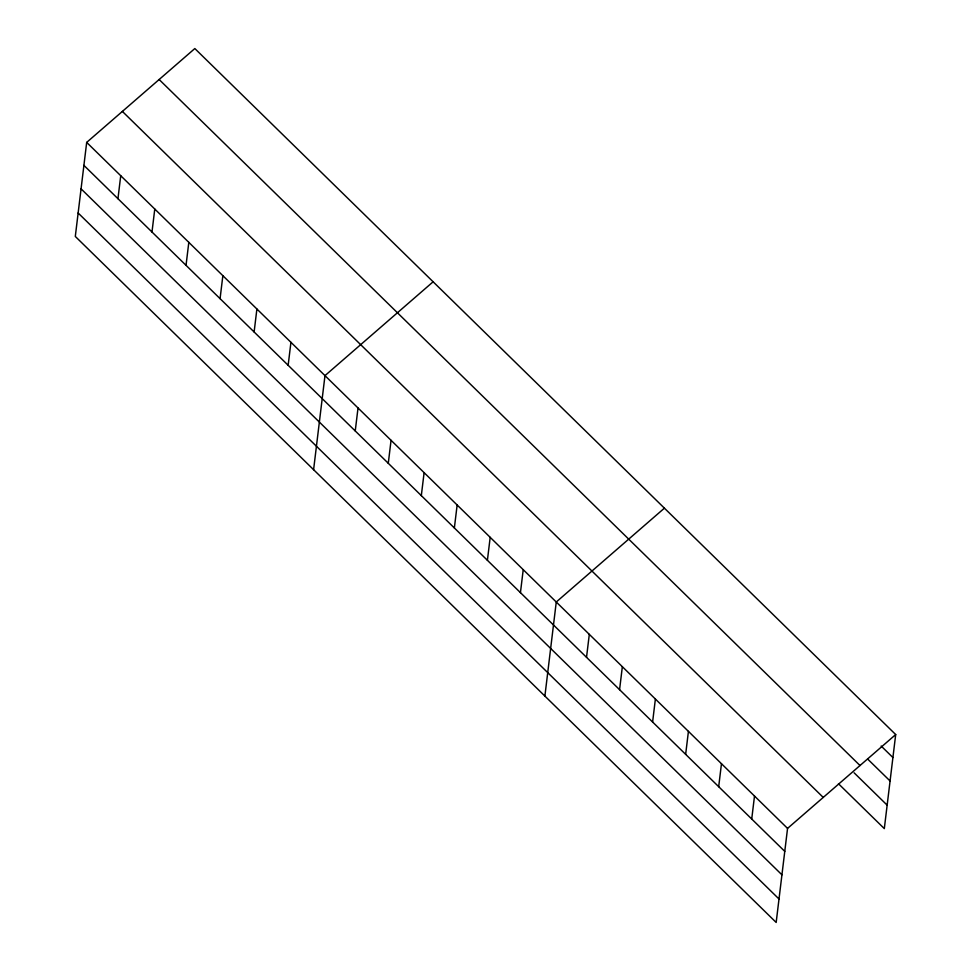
<?xml version="1.0" encoding="UTF-8"?>
<svg xmlns="http://www.w3.org/2000/svg" width="971" height="971" viewBox="0 0 971 971"><rect width="100%" height="100%" fill="white"/><g stroke="black" fill="none" stroke-linecap="round" stroke-linejoin="round"><path stroke-width="1.46" d="M86.686 142.397L75.301 236.451L776.169 922.45L787.554 828.397L895.699 734.549L194.831 48.55L86.686 142.397L787.554 828.397M117.952 198.703L120.732 175.715M151.986 232.02L154.777 209.032M186.031 265.338L188.811 242.349M220.077 298.655L222.857 275.679M254.123 331.973L256.902 308.996M288.156 365.29L290.936 342.314M313.597 469.697L324.982 375.631L433.127 281.784M355.24 430.954L358.02 407.978M388.279 463.301L391.058 440.312M421.317 495.635L424.109 472.659M454.367 527.969L457.147 504.993M487.406 560.316L490.185 537.339M520.444 592.65L523.223 569.674M544.889 696.073L556.262 602.008L664.407 508.161M586.52 657.331L589.312 634.354M619.571 689.677L622.35 666.689M652.609 722.011L655.389 699.035M685.647 754.358L688.427 731.369M718.686 786.692L721.465 763.716M751.724 819.038L754.503 796.05M895.699 734.549L884.314 828.603L838.483 783.743M881.183 746.056L892.907 757.526M867.686 759.079L890.079 780.987M159.147 79.525L860.003 765.512M854.104 772.807L887.154 805.153M122.382 111.422L823.238 797.422M83.907 165.373L784.774 851.373M81.066 188.835L781.934 874.822M78.141 213.001L779.009 899"/></g></svg>
